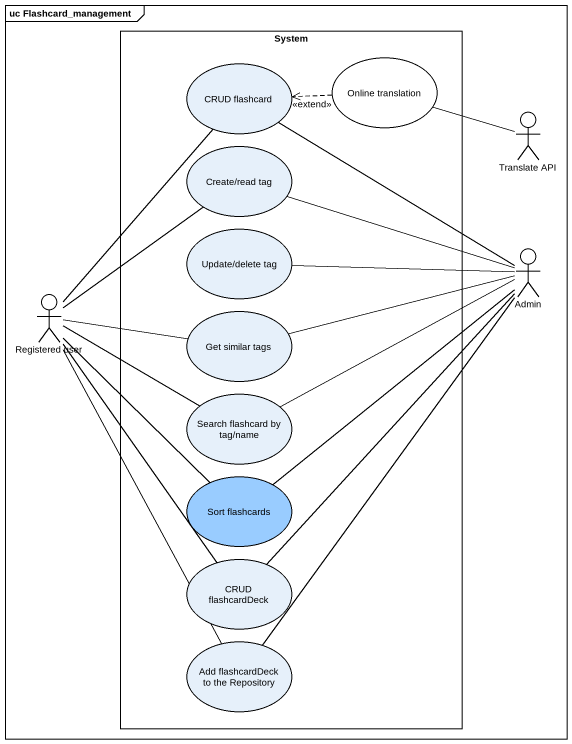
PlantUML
@startuml
mainframe uc Flashcard_management
rectangle System {
  usecase "CRUD flashcard" as CRUD_flashcard
  usecase "Online translation" as Online_translation #FFFFFF
  usecase "Create/read tag" as Create_read_tag
  usecase "Update/delete tag" as Update_delete_tag
  usecase "Get similar tags" as Get_similar_tags
  usecase "Search flashcard by tag/name" as Search_flashcard_by_tag_name
  usecase "Sort flashcards" as Sort_flashcards #99CCFF
  usecase "CRUD flashcardDeck" as CRUD_flashcardDeck
  usecase "Add flashcardDeck to the Repository" as Add_flashcardDeck_to_the
}
actor "Translate API" as Translate_API
actor Admin
actor "Registered user" as Registered_user
Online_translation .left.> CRUD_flashcard : <<extend>>
Translate_API -left- Online_translation
Admin -up- CRUD_flashcard
Admin -left- Create_read_tag
Admin -left- Update_delete_tag
Admin -left- Get_similar_tags
Admin -left- Search_flashcard_by_tag_name
Admin -- Sort_flashcards
Admin -- CRUD_flashcardDeck
Admin -- Add_flashcardDeck_to_the
Registered_user -up- CRUD_flashcard
Registered_user -up- Create_read_tag
Registered_user -right- Get_similar_tags
Registered_user -right- Search_flashcard_by_tag_name
Registered_user -- Sort_flashcards
Registered_user -- CRUD_flashcardDeck
Registered_user -- Add_flashcardDeck_to_the
@enduml
